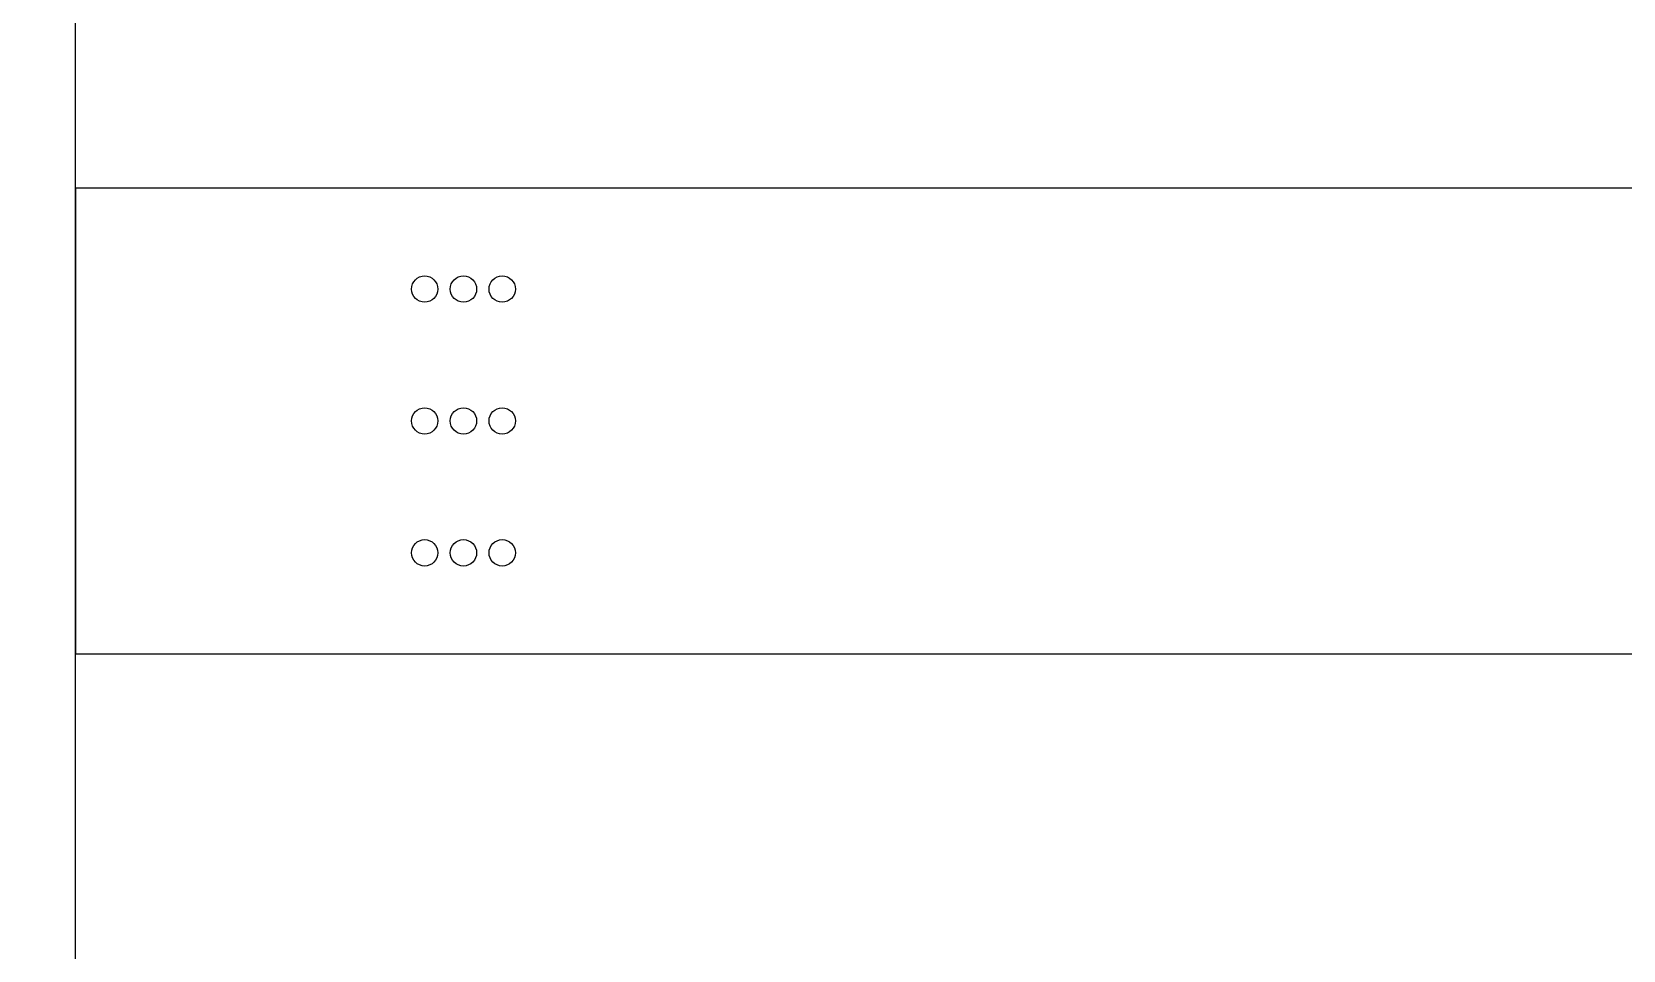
# Model space of a CAD drawing. Header units: millimetres. Extents: x 60229 to 91621, y 21923 to 36546.
# Drawn here: x 82515.1 to 82720.3, y 29901.4 to 30019.8 of the extents above; entities that cross this region are included whole.
import ezdxf

# ---------------------------------------------------------------- set-up
doc = ezdxf.new("R2010")
doc.units = ezdxf.units.MM
doc.layers.add('속판', color=3, linetype='Continuous')

msp = doc.modelspace()

# ---------------------------------------------------------------- linework, layer by layer
at = {"color": 253, "lineweight": -2}
for points in [[(82520.79, 29512.56), (82520.79, 30306.64), (82460.79, 30306.64), (82460.79, 29512.56)], [(82520.79, 29939.64), (82825.5, 29939.64), (82825.5, 29999.64), (82520.79, 29999.64)]]:
    msp.add_lwpolyline(points, close=True, dxfattribs=at)
at = {"layer": '속판', "color": 3, "lineweight": -2}
for centre in [(82565.79, 29986.64), (82570.79, 29986.64), (82575.79, 29986.64), (82565.79, 29969.64), (82570.79, 29969.64), (82575.79, 29969.64), (82565.79, 29952.64), (82570.79, 29952.64), (82575.79, 29952.64)]:
    msp.add_circle(centre, 1.7, dxfattribs=at)

doc.saveas('drawing.dxf')
